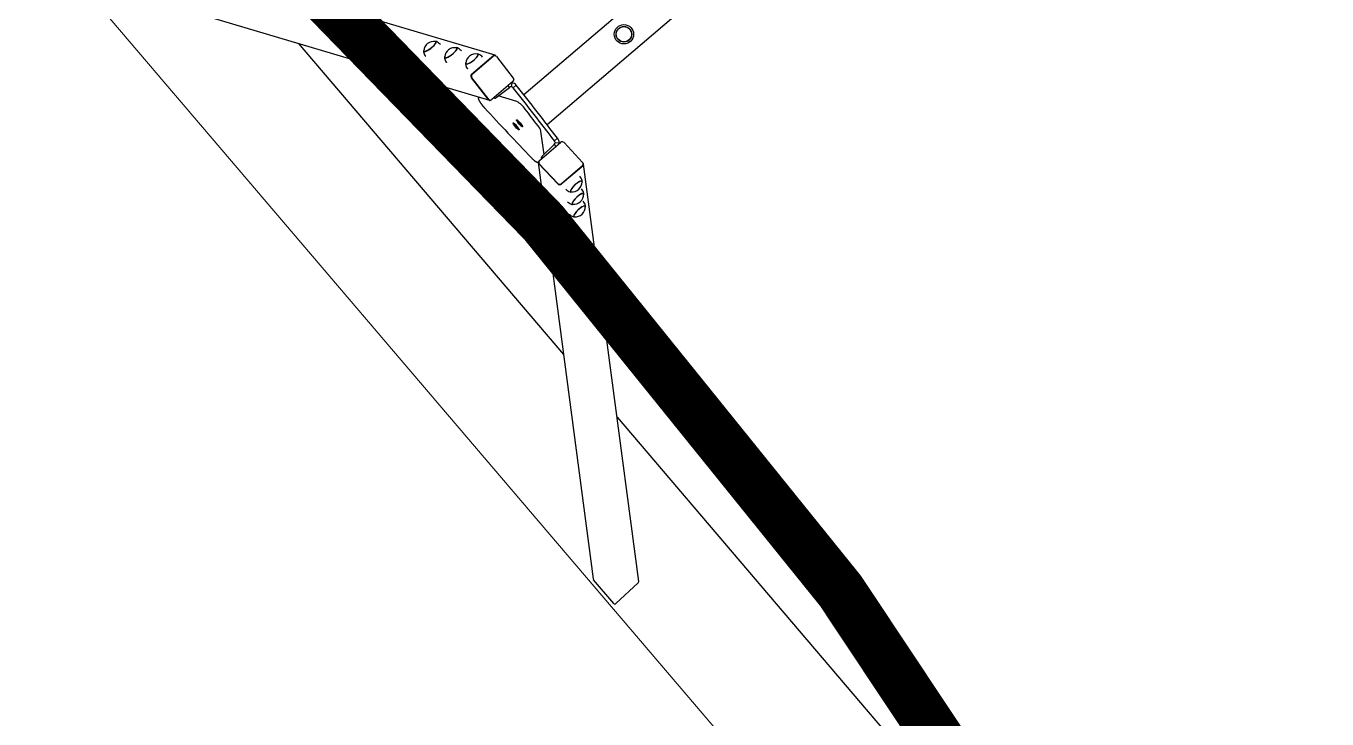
# Model space of a CAD drawing. Header units: millimetres. Extents: x 246416442 to 246896683, y 7418963194 to 7419503218.
# Drawn here: x 246849950 to 246852508, y 7419440760 to 7419442122 of the extents above; entities that cross this region are included whole.
import ezdxf
from ezdxf.lldxf.tags import DXFTag

# ---------------------------------------------------------------- set-up
doc = ezdxf.new("R2010")
doc.units = ezdxf.units.MM
doc.linetypes.add('DASHED2', pattern=[9.525, 6.35, -3.175])
doc.linetypes.add('HIDDEN', pattern=[9.525, 6.35, -3.175])
for name, color, linetype in [('L-EDGE-CONCRETE', 1, 'CONCRETE_EDGE_SHORT'), ('L-Hatch Boundary', 1, 'Continuous'), ('L-ST-SHADE-SAIL', 5, 'DASHED2'), ('L-X-E-PLAY', 9, 'Continuous'), ('L-X-E-PLAY (FallZone)', 252, 'HIDDEN')]:
    doc.layers.add(name, color=color, linetype=linetype)
doc.layers.add('L-SUB-SOIL DRAINAGE', color=170, linetype='SUBSOIL', lineweight=20)
doc.styles.get("Standard").update_dxf_attribs({"font": 'arial.ttf'})
doc.linetypes.add('CONCRETE_EDGE_SHORT', pattern='A,0.5,-0.2,["CE",Standard,S=0.1,R=0,X=-0.05,Y=-0.05],-0.2', length=0.9)
tags = doc.linetypes.add('SUBSOIL', pattern='A,12.7,-5.08,["SSD",Standard,S=2.54,R=0,X=-2.54,Y=-1.27],-6.35', length=24.13).pattern_tags.tags
tags[6] = DXFTag(74, 10)

# ---------------------------------------------------------------- blocks, each defined once
blk = doc.blocks.new('Bird Nest Swing - Moduplay')
at = {"layer": 'L-X-E-PLAY', "lineweight": 25}
for p, q in [((40.8838, 32.7936), (40.8838, 35.2132)), ((40.9588, 35.2098), (40.9588, 32.7902)), ((40.7883, 32.8008), (40.0843, 32.3445)), ((40.787, 32.7984), (40.787, 32.7403)), ((40.787, 32.7423), (40.787, 32.7964)), ((40.7875, 32.7426), (40.7875, 32.7968)), ((40.7896, 32.8007), (40.7891, 32.8004)), ((40.7905, 32.8012), (40.7899, 32.8012)), ((40.7923, 32.8015), (40.8455, 32.799)), ((40.8503, 32.7938), (40.8503, 32.7397)), ((40.853, 32.7925), (40.8503, 32.7908)), ((40.8601, 32.7865), (40.8601, 32.7944)), ((41.007, 32.7926), (41.0601, 32.7951)), ((41.0625, 32.7948), (41.0619, 32.7948)), ((41.0633, 32.794), (41.0628, 32.7943)), ((41.7583, 32.3445), (41.0642, 32.7944)), ((40.8548, 32.7816), (40.8503, 32.7818)), ((40.8566, 32.7852), (40.8512, 32.7911)), ((40.8526, 32.7486), (40.8548, 32.7816)), ((40.8851, 32.7745), (40.8529, 32.7537)), ((40.9991, 32.7475), (40.9604, 32.7726)), ((40.992, 32.7804), (40.992, 32.7883)), ((40.9954, 32.7791), (41.0008, 32.7849)), ((40.9972, 32.7754), (41.0021, 32.7756)), ((40.9972, 32.7754), (40.9994, 32.7424)), ((41.0021, 32.7844), (40.999, 32.7864)), ((41.0021, 32.7333), (41.0021, 32.7874)), ((41.0649, 32.7904), (41.0649, 32.7362)), ((41.0654, 32.7339), (41.0654, 32.792)), ((41.0654, 32.79), (41.0654, 32.7359)), ((40.8503, 32.7442), (40.8516, 32.745)), ((40.1458, 32.2796), (40.8485, 32.735)), ((40.7899, 32.7372), (40.8469, 32.7346)), ((40.845, 32.7346), (40.7918, 32.7371)), ((40.8455, 32.735), (40.7923, 32.7375)), ((40.8477, 32.7354), (40.8482, 32.7357)), ((40.8498, 32.7374), (40.8498, 32.7375)), ((41.0004, 32.7389), (41.0021, 32.7378)), ((41.0026, 32.7311), (41.0026, 32.731)), ((41.0039, 32.7286), (41.6967, 32.2796)), ((41.0042, 32.7293), (41.0048, 32.729)), ((41.0055, 32.7282), (41.0625, 32.7308)), ((41.0601, 32.731), (41.007, 32.7286)), ((41.0606, 32.7307), (41.0075, 32.7282)), ((41.7598, 32.342), (41.7625, 32.2821)), ((41.7596, 32.2791), (41.6985, 32.2791))]:
    blk.add_line(p, q, dxfattribs=at)
for radius in [0.019, 0.0155, 0.015, 0.015]:
    blk.add_circle((40.9213, 33.0204), radius, dxfattribs=at)
for centre, radius, start, end in [((40.7765, 32.7608), 0.0196, 128.9631, 225.7089), ((40.7681, 32.7728), 0.00552, 117.1657, 154.4691), ((40.7751, 32.7552), 0.0244, 89.9025, 112.814), ((40.8604, 32.7814), 0.0134, 133.8804, 139.3303), ((40.8607, 32.7809), 0.00589, 133.1421, 174.0302), ((40.9019, 32.7273), 0.0501, 83.538, 109.5595), ((40.7106, 28.3682), 4.4133, 86.9216, 87.4423), ((40.9483, 32.7451), 0.0301, 66.2633, 91.4427), ((40.9913, 32.7748), 0.00589, 5.9698, 46.8579), ((40.9916, 32.7753), 0.0134, 37.8925, 46.1196), ((41.0774, 32.7488), 0.0244, 67.1925, 90.0941), ((41.0843, 32.7664), 0.00553, 25.64, 62.8673), ((41.0759, 32.7544), 0.0196, 314.2911, 51.0369), ((40.7403, 32.7374), 0.0196, 128.9631, 225.7089), ((40.7319, 32.7493), 0.00552, 117.1657, 154.4691), ((40.7388, 32.7317), 0.0244, 89.9025, 112.814), ((40.7671, 32.7498), 0.00553, 200.2601, 237.5155), ((40.7756, 32.7666), 0.0244, 241.8566, 262.2354), ((40.7753, 32.7643), 0.022, 262.1458, 264.9417), ((40.9191, 32.7563), 0.00623, 227.3035, 258.3336), ((40.9191, 32.7473), 0.00623, 227.3035, 258.3336), ((40.9235, 32.7563), 0.00623, 281.7221, 312.6905), ((40.9235, 32.7473), 0.00623, 281.7221, 312.6905), ((41.0853, 32.7434), 0.00555, 302.5563, 339.6818), ((41.0981, 32.7354), 0.0244, 67.1925, 90.0941), ((41.105, 32.7529), 0.00553, 25.64, 62.8673), ((41.0966, 32.741), 0.0196, 314.2911, 51.0369), ((41.1188, 32.722), 0.0244, 67.1925, 90.0941), ((41.1257, 32.7395), 0.00553, 25.64, 62.8673), ((41.1173, 32.7276), 0.0196, 314.2911, 51.0369), ((40.7041, 32.7139), 0.0196, 128.9631, 225.7089), ((40.6957, 32.7258), 0.00552, 117.1657, 154.4691), ((40.7026, 32.7082), 0.0244, 89.9025, 112.814), ((40.7308, 32.7263), 0.00553, 200.2601, 237.5155), ((40.7394, 32.7431), 0.0244, 241.8566, 262.2354), ((40.7391, 32.7408), 0.022, 262.1458, 264.9417), ((40.383, 43.8533), 11.1453, 272.42165, 273.11225), ((41.0768, 32.7602), 0.0244, 275.2301, 298.142), ((41.0975, 32.7468), 0.0244, 275.2301, 298.142), ((41.106, 32.73), 0.00555, 302.5563, 339.6818), ((40.6946, 32.7028), 0.00553, 200.2601, 237.5155), ((40.7031, 32.7196), 0.0244, 241.8566, 262.2354), ((40.7029, 32.7173), 0.022, 262.1458, 264.9417), ((41.1182, 32.7334), 0.0244, 275.2301, 298.142), ((41.1268, 32.7165), 0.00555, 302.5563, 339.6818)]:
    blk.add_arc(centre, radius, start, end, dxfattribs=at)
for centre, major_axis, ratio, start_param, end_param in [((40.7899, 32.7983), (0.00163, -0.00252), 0.951251, 2.543545, 4.114341), ((40.7918, 32.7962), (0.00272, -0.0042), 0.951251, 3.141591, 4.114341), ((40.7923, 32.7965), (0.00272, -0.0042), 0.951251, 2.543545, 4.114341), ((40.8455, 32.7941), (-0.00272, 0.0042), 0.951251, 4.114341, 5.685137), ((40.8469, 32.7956), (0.00163, -0.00252), 0.951251, 1.257063, 2.36935), ((40.8601, 32.7816), (0.0071, -0.0109), 0.951251, 2.543545, 3.328943), ((40.6937, 32.6408), (0.9, 0), 0.173648, 1.233058, 1.384936), ((41.007, 32.7877), (-0.00272, -0.0042), 0.951251, 3.739641, 5.310437), ((41.0601, 32.7901), (-0.00272, -0.0042), 0.951251, 2.168844, 3.739641), ((41.0625, 32.7919), (-0.00163, -0.00252), 0.951251, 2.168844, 3.739641), ((41.0606, 32.7898), (-0.00272, -0.0042), 0.951251, 2.168844, 3.141593), ((40.7644, 32.7614), (0.0007, 0.015), 0.254887, 2.918837, 6.283185), ((40.7644, 32.7614), (-0.0007, -0.0155), 0.254887, 0, 3.629036), ((40.7644, 32.7614), (-0.0007, -0.015), 0.254887, 0, 3.364348), ((40.7644, 32.7614), (0.0007, 0.015), 0.254887, 0, 0.222756), ((40.8601, 32.7816), (0.00272, -0.0042), 0.951251, 2.543545, 3.328943), ((40.6937, 32.6329), (0.9, 0), 0.173648, 1.233058, 1.384936), ((40.992, 32.7755), (-0.0071, -0.0109), 0.951251, 2.954243, 3.739641), ((40.992, 32.7755), (-0.00272, -0.0042), 0.951251, 2.954243, 3.739641), ((41.0055, 32.7892), (0.00163, 0.00252), 0.951251, 0.772243, 1.88453), ((41.088, 32.755), (-0.0007, 0.0155), 0.254887, 0, 3.629036), ((41.088, 32.755), (0.0007, -0.015), 0.254887, 2.918837, 6.283185), ((41.088, 32.755), (-0.0007, 0.015), 0.254887, 0, 3.364348), ((41.088, 32.755), (-0.0007, 0.0155), 0.254887, 5.795742, 6.283185), ((41.088, 32.755), (-0.0007, 0.015), 0.254887, 6.06043, 6.283185), ((40.7282, 32.7379), (0.0007, 0.015), 0.254887, 2.918837, 6.283185), ((40.7282, 32.7379), (-0.0007, -0.0155), 0.254887, 0, 3.629036), ((40.7282, 32.7379), (-0.0007, -0.015), 0.254887, 0, 3.364348), ((40.7282, 32.7379), (0.0007, 0.015), 0.254887, 0, 0.222756), ((40.7644, 32.7614), (-0.0007, -0.0155), 0.254887, 5.795742, 6.283185), ((40.7644, 32.7614), (-0.0007, -0.015), 0.254887, 6.06043, 6.283185), ((40.7918, 32.742), (0.00272, -0.0042), 0.951251, 4.114341, 5.685137), ((40.7923, 32.7424), (0.00272, -0.0042), 0.951251, 4.114341, 5.685137), ((40.8516, 32.7489), (-0.00019, -0.004), 0.254887, 0.180559, 1.489556), ((41.0004, 32.7428), (0.00019, -0.004), 0.254887, 4.793629, 6.102626), ((41.1087, 32.7416), (-0.0007, 0.0155), 0.254887, 0, 3.629036), ((41.1087, 32.7416), (0.0007, -0.015), 0.254887, 2.918837, 6.283185), ((41.1087, 32.7416), (-0.0007, 0.015), 0.254887, 0, 3.364348), ((41.1087, 32.7416), (-0.0007, 0.0155), 0.254887, 5.795742, 6.283185), ((41.1087, 32.7416), (-0.0007, 0.015), 0.254887, 6.06043, 6.283185), ((41.1294, 32.7282), (-0.0007, 0.0155), 0.254887, 0, 3.629036), ((41.1294, 32.7282), (0.0007, -0.015), 0.254887, 2.918837, 6.283185), ((41.1294, 32.7282), (-0.0007, 0.015), 0.254887, 0, 3.364348), ((41.1294, 32.7282), (-0.0007, 0.0155), 0.254887, 5.795742, 6.283185), ((41.1294, 32.7282), (-0.0007, 0.015), 0.254887, 6.06043, 6.283185), ((40.6919, 32.7144), (0.0007, 0.015), 0.254887, 2.918837, 6.283185), ((40.6919, 32.7144), (-0.0007, -0.0155), 0.254887, 0, 3.629036), ((40.6919, 32.7144), (-0.0007, -0.015), 0.254887, 0, 3.364348), ((40.6919, 32.7144), (0.0007, 0.015), 0.254887, 0, 0.222756), ((40.7282, 32.7379), (-0.0007, -0.0155), 0.254887, 5.795742, 6.283185), ((40.7282, 32.7379), (-0.0007, -0.015), 0.254887, 6.06043, 6.283185), ((40.7899, 32.7402), (-0.00163, 0.00252), 0.951251, 0.972748, 2.543545), ((40.845, 32.7396), (-0.00272, 0.0042), 0.951251, 2.543545, 3.141593), ((40.8455, 32.7399), (-0.00272, 0.0042), 0.951251, 2.543545, 4.114341), ((40.8469, 32.7375), (-0.00163, 0.00252), 0.951251, 2.543545, 4.114341), ((41.007, 32.7335), (0.00272, 0.0042), 0.951251, 2.168844, 3.739641), ((41.0055, 32.7311), (0.00163, 0.00252), 0.951251, 2.168844, 3.739641), ((41.0075, 32.7332), (0.00272, 0.0042), 0.951251, 3.141593, 3.739641), ((41.0601, 32.736), (0.00272, 0.0042), 0.951251, 3.739641, 5.310437), ((41.0606, 32.7356), (0.00272, 0.0042), 0.951251, 3.739641, 5.310437), ((41.0625, 32.7338), (-0.00163, -0.00252), 0.951251, 0.598048, 2.168844), ((41.088, 32.755), (0.0007, -0.015), 0.254887, 0, 0.222756), ((41.1087, 32.7416), (0.0007, -0.015), 0.254887, 0, 0.222756), ((40.6919, 32.7144), (-0.0007, -0.0155), 0.254887, 5.795742, 6.283185), ((40.6919, 32.7144), (-0.0007, -0.015), 0.254887, 6.06043, 6.283185), ((41.1294, 32.7282), (0.0007, -0.015), 0.254887, 0, 0.222756), ((41.7567, 32.342), (0.00265, -0.00172), 0.951251, 0.598048, 1.570796), ((41.7594, 32.2821), (-0.00265, 0.00172), 0.951251, 2.168844, 3.739641), ((41.6984, 32.2821), (0.00265, -0.00172), 0.951251, 4.712389, 5.310437)]:
    blk.add_ellipse(centre, major_axis=major_axis, ratio=ratio, start_param=start_param, end_param=end_param, dxfattribs=at)
for centre, major_axis in [((40.9213, 32.7506), (0.009, 0)), ((40.9213, 32.7416), (0.009, 0)), ((40.9213, 32.7506), (-0.00425, 0)), ((40.9213, 32.7416), (0.00425, 0))]:
    blk.add_ellipse(centre, major_axis=major_axis, ratio=0.173648, dxfattribs=at)
for points, knots in [([(40.8299, 32.7229), (40.8299, 32.7229), (40.8299, 32.7229), (40.8299, 32.7227), (40.83, 32.7226), (40.8301, 32.7224), (40.8301, 32.7223), (40.8302, 32.7221), (40.8303, 32.722), (40.8304, 32.7218), (40.8305, 32.7217), (40.8306, 32.7216), (40.8307, 32.7214), (40.8308, 32.7213), (40.8309, 32.7212), (40.831, 32.7211), (40.8312, 32.721), (40.8313, 32.7208), (40.8315, 32.7207), (40.8316, 32.7206), (40.8318, 32.7205), (40.832, 32.7204), (40.8322, 32.7203), (40.8324, 32.7202), (40.8326, 32.7201), (40.8328, 32.72), (40.8331, 32.7199), (40.8334, 32.7198), (40.8336, 32.7197), (40.8339, 32.7196), (40.8342, 32.7195), (40.8345, 32.7194), (40.8347, 32.7193), (40.835, 32.7193), (40.8353, 32.7192), (40.8356, 32.7191), (40.8359, 32.7191), (40.8362, 32.719), (40.8365, 32.7189), (40.8368, 32.7189), (40.8371, 32.7188), (40.8374, 32.7188), (40.8377, 32.7187), (40.838, 32.7187), (40.8384, 32.7186), (40.8387, 32.7186), (40.839, 32.7185), (40.8394, 32.7185), (40.8397, 32.7184), (40.84, 32.7184), (40.8404, 32.7184), (40.8408, 32.7183), (40.8411, 32.7183), (40.8415, 32.7182), (40.8418, 32.7182), (40.8422, 32.7182), (40.8426, 32.7182), (40.843, 32.7181), (40.8433, 32.7181), (40.8437, 32.7181), (40.8441, 32.7181), (40.8445, 32.718), (40.8449, 32.718), (40.8453, 32.718), (40.8457, 32.718), (40.8461, 32.718), (40.8464, 32.7179), (40.8468, 32.7179), (40.8472, 32.7179), (40.8476, 32.7179), (40.848, 32.7179), (40.8485, 32.7179), (40.8489, 32.7179), (40.8493, 32.7179), (40.8497, 32.7179), (40.8501, 32.7179), (40.8505, 32.7179), (40.8509, 32.7179), (40.8513, 32.7179), (40.8517, 32.7179), (40.8521, 32.7179), (40.8525, 32.7179), (40.8529, 32.7179), (40.8533, 32.7179), (40.8536, 32.718), (40.8538, 32.718), (40.8539, 32.718)], [0, 0, 0, 0, 0.000754, 0.007919, 0.015111, 0.022339, 0.029615, 0.036953, 0.044369, 0.05188, 0.059509, 0.067279, 0.07522, 0.083364, 0.091751, 0.100428, 0.109445, 0.118868, 0.128767, 0.139227, 0.150346, 0.162229, 0.174981, 0.18868, 0.203321, 0.218755, 0.234664, 0.250629, 0.266348, 0.281727, 0.296761, 0.31148, 0.325923, 0.340128, 0.35413, 0.367958, 0.381636, 0.395184, 0.408619, 0.421956, 0.435206, 0.448379, 0.461485, 0.474531, 0.487523, 0.500467, 0.513367, 0.526229, 0.539056, 0.551851, 0.564618, 0.577358, 0.590075, 0.60277, 0.615445, 0.628103, 0.640744, 0.65337, 0.665982, 0.678583, 0.691172, 0.703751, 0.71632, 0.728882, 0.741435, 0.753982, 0.766523, 0.779059, 0.791591, 0.804118, 0.816642, 0.829163, 0.841683, 0.8542, 0.866717, 0.879234, 0.89175, 0.904267, 0.916785, 0.929305, 0.941827, 0.954351, 0.966879, 0.979411, 0.991948, 1, 1, 1, 1]), ([(40.9881, 32.7245), (40.9882, 32.7245), (40.9884, 32.7245), (40.9887, 32.7245), (40.9891, 32.7245), (40.9895, 32.7245), (40.9898, 32.7246), (40.9902, 32.7246), (40.9906, 32.7246), (40.9909, 32.7247), (40.9913, 32.7247), (40.9917, 32.7247), (40.992, 32.7248), (40.9924, 32.7248), (40.9927, 32.7248), (40.9931, 32.7249), (40.9934, 32.7249), (40.9937, 32.725), (40.9941, 32.725), (40.9944, 32.7251), (40.9947, 32.7251), (40.995, 32.7252), (40.9953, 32.7252), (40.9957, 32.7253), (40.996, 32.7253), (40.9963, 32.7254), (40.9965, 32.7255), (40.9968, 32.7255), (40.9971, 32.7256), (40.9974, 32.7256), (40.9977, 32.7257), (40.998, 32.7258), (40.9982, 32.7259), (40.9985, 32.7259), (40.9988, 32.726), (40.999, 32.7261), (40.9993, 32.7262), (40.9995, 32.7263), (40.9998, 32.7264), (41.0001, 32.7265), (41.0003, 32.7266), (41.0005, 32.7268), (41.0007, 32.7269), (41.0009, 32.727), (41.001, 32.7271), (41.0012, 32.7272), (41.0013, 32.7273), (41.0015, 32.7274), (41.0016, 32.7275), (41.0017, 32.7277), (41.0019, 32.7278), (41.002, 32.7279), (41.0021, 32.7281), (41.0022, 32.7282), (41.0023, 32.7283), (41.0024, 32.7285), (41.0025, 32.7287), (41.0025, 32.7288), (41.0026, 32.729), (41.0027, 32.7292), (41.0027, 32.7293), (41.0028, 32.7295), (41.0028, 32.7297), (41.0028, 32.7298), (41.0028, 32.7299), (41.0028, 32.7299)], [0, 0, 0, 0, 0.009057, 0.02631, 0.043574, 0.060851, 0.078143, 0.095453, 0.112781, 0.130129, 0.1475, 0.164894, 0.182315, 0.199766, 0.217248, 0.234766, 0.252322, 0.269921, 0.287566, 0.305263, 0.323018, 0.340836, 0.358725, 0.376693, 0.39475, 0.412906, 0.431175, 0.449571, 0.468112, 0.486819, 0.505717, 0.524833, 0.544205, 0.563871, 0.58388, 0.604286, 0.625142, 0.646488, 0.66832, 0.690519, 0.71264, 0.73143, 0.748942, 0.765231, 0.780428, 0.794684, 0.808136, 0.820909, 0.833108, 0.84482, 0.856123, 0.868308, 0.880106, 0.89156, 0.902729, 0.913662, 0.924397, 0.934966, 0.945394, 0.955703, 0.96591, 0.976029, 0.986073, 0.996053, 1, 1, 1, 1])]:
    blk.add_open_spline(points, degree=3, knots=knots, dxfattribs=at)
at = {"layer": 'L-X-E-PLAY (FallZone)', "color": 252, "lineweight": 25}
for p, q in [((40.5193, 32.5217), (41.3232, 32.5217)), ((41.485, 32.5217), (44.9213, 32.5217))]:
    blk.add_line(p, q, dxfattribs=at)
at = {"layer": 'L-X-E-PLAY (FallZone)', "color": 252, "lineweight": 5}
blk.add_line((36.9213, 32.2717), (44.9213, 32.2717), dxfattribs=at)

msp = doc.modelspace()

# ---------------------------------------------------------------- linework, layer by layer
at = {"layer": 'L-EDGE-CONCRETE', "ltscale": 25, "flags": 128}
msp.add_lwpolyline([(246848611.4, 7419437764.3, 200, 200, -0.123633), (246848419.4, 7419434283.2, 200, 200, 0.388271), (246853799.3, 7419438442.8, 200, 200, -0.519902), (246847741.3, 7419445155.5, 200, 200, -0.236833), (246843497.8, 7419445010, 200, 200, -0.098065), (246843427.2, 7419442466.4, 200, 200, -0.135373), (246846549.7, 7419441107.2, 200, 200, -0.155485), (246848594, 7419437775.9, 0, 0, 0)], format="xyseb", dxfattribs=at)
at = {"layer": 'L-Hatch Boundary', "ltscale": 0.1}
msp.add_arc((246853119.2, 7419443907.2), 5506.5, 166.7974, 308.2764, dxfattribs=at)
at = {"layer": 'L-ST-SHADE-SAIL', "ltscale": 0.5, "const_width": 100, "flags": 128}
msp.add_lwpolyline([(246859558.4, 7419444257.7, -0.009804), (246850603.8, 7419449269.6, -0.241023), (246847202.1, 7419444392.7, -0.235128), (246853154.9, 7419437677.9, -0.27209), (246859558.4, 7419444257.7, 24.185164)], format="xyb", dxfattribs=at)
at = {"layer": 'L-SUB-SOIL DRAINAGE', "ltscale": 0.75, "flags": 128}
msp.add_lwpolyline([(246847130, 7419444362.6, 0.448469), (246853357.2, 7419437905.4, -0.324879), (246848823.3, 7419434569.5, 0.430259), (246843979.5, 7419442670.9, 0.058905), (246844081.6, 7419444281.4)], format="xyb", close=True, dxfattribs=at)

# ---------------------------------------------------------------- block references
at = {"layer": 'L-X-E-PLAY', "xscale": 999.9999999999994, "yscale": 999.9999999999994, "zscale": 999.9999999999994, "rotation": 310.4639740679995}
msp.add_blockref('Bird Nest Swing - Moduplay', (246799447, 7419451810), dxfattribs=at)

doc.saveas('drawing.dxf')
